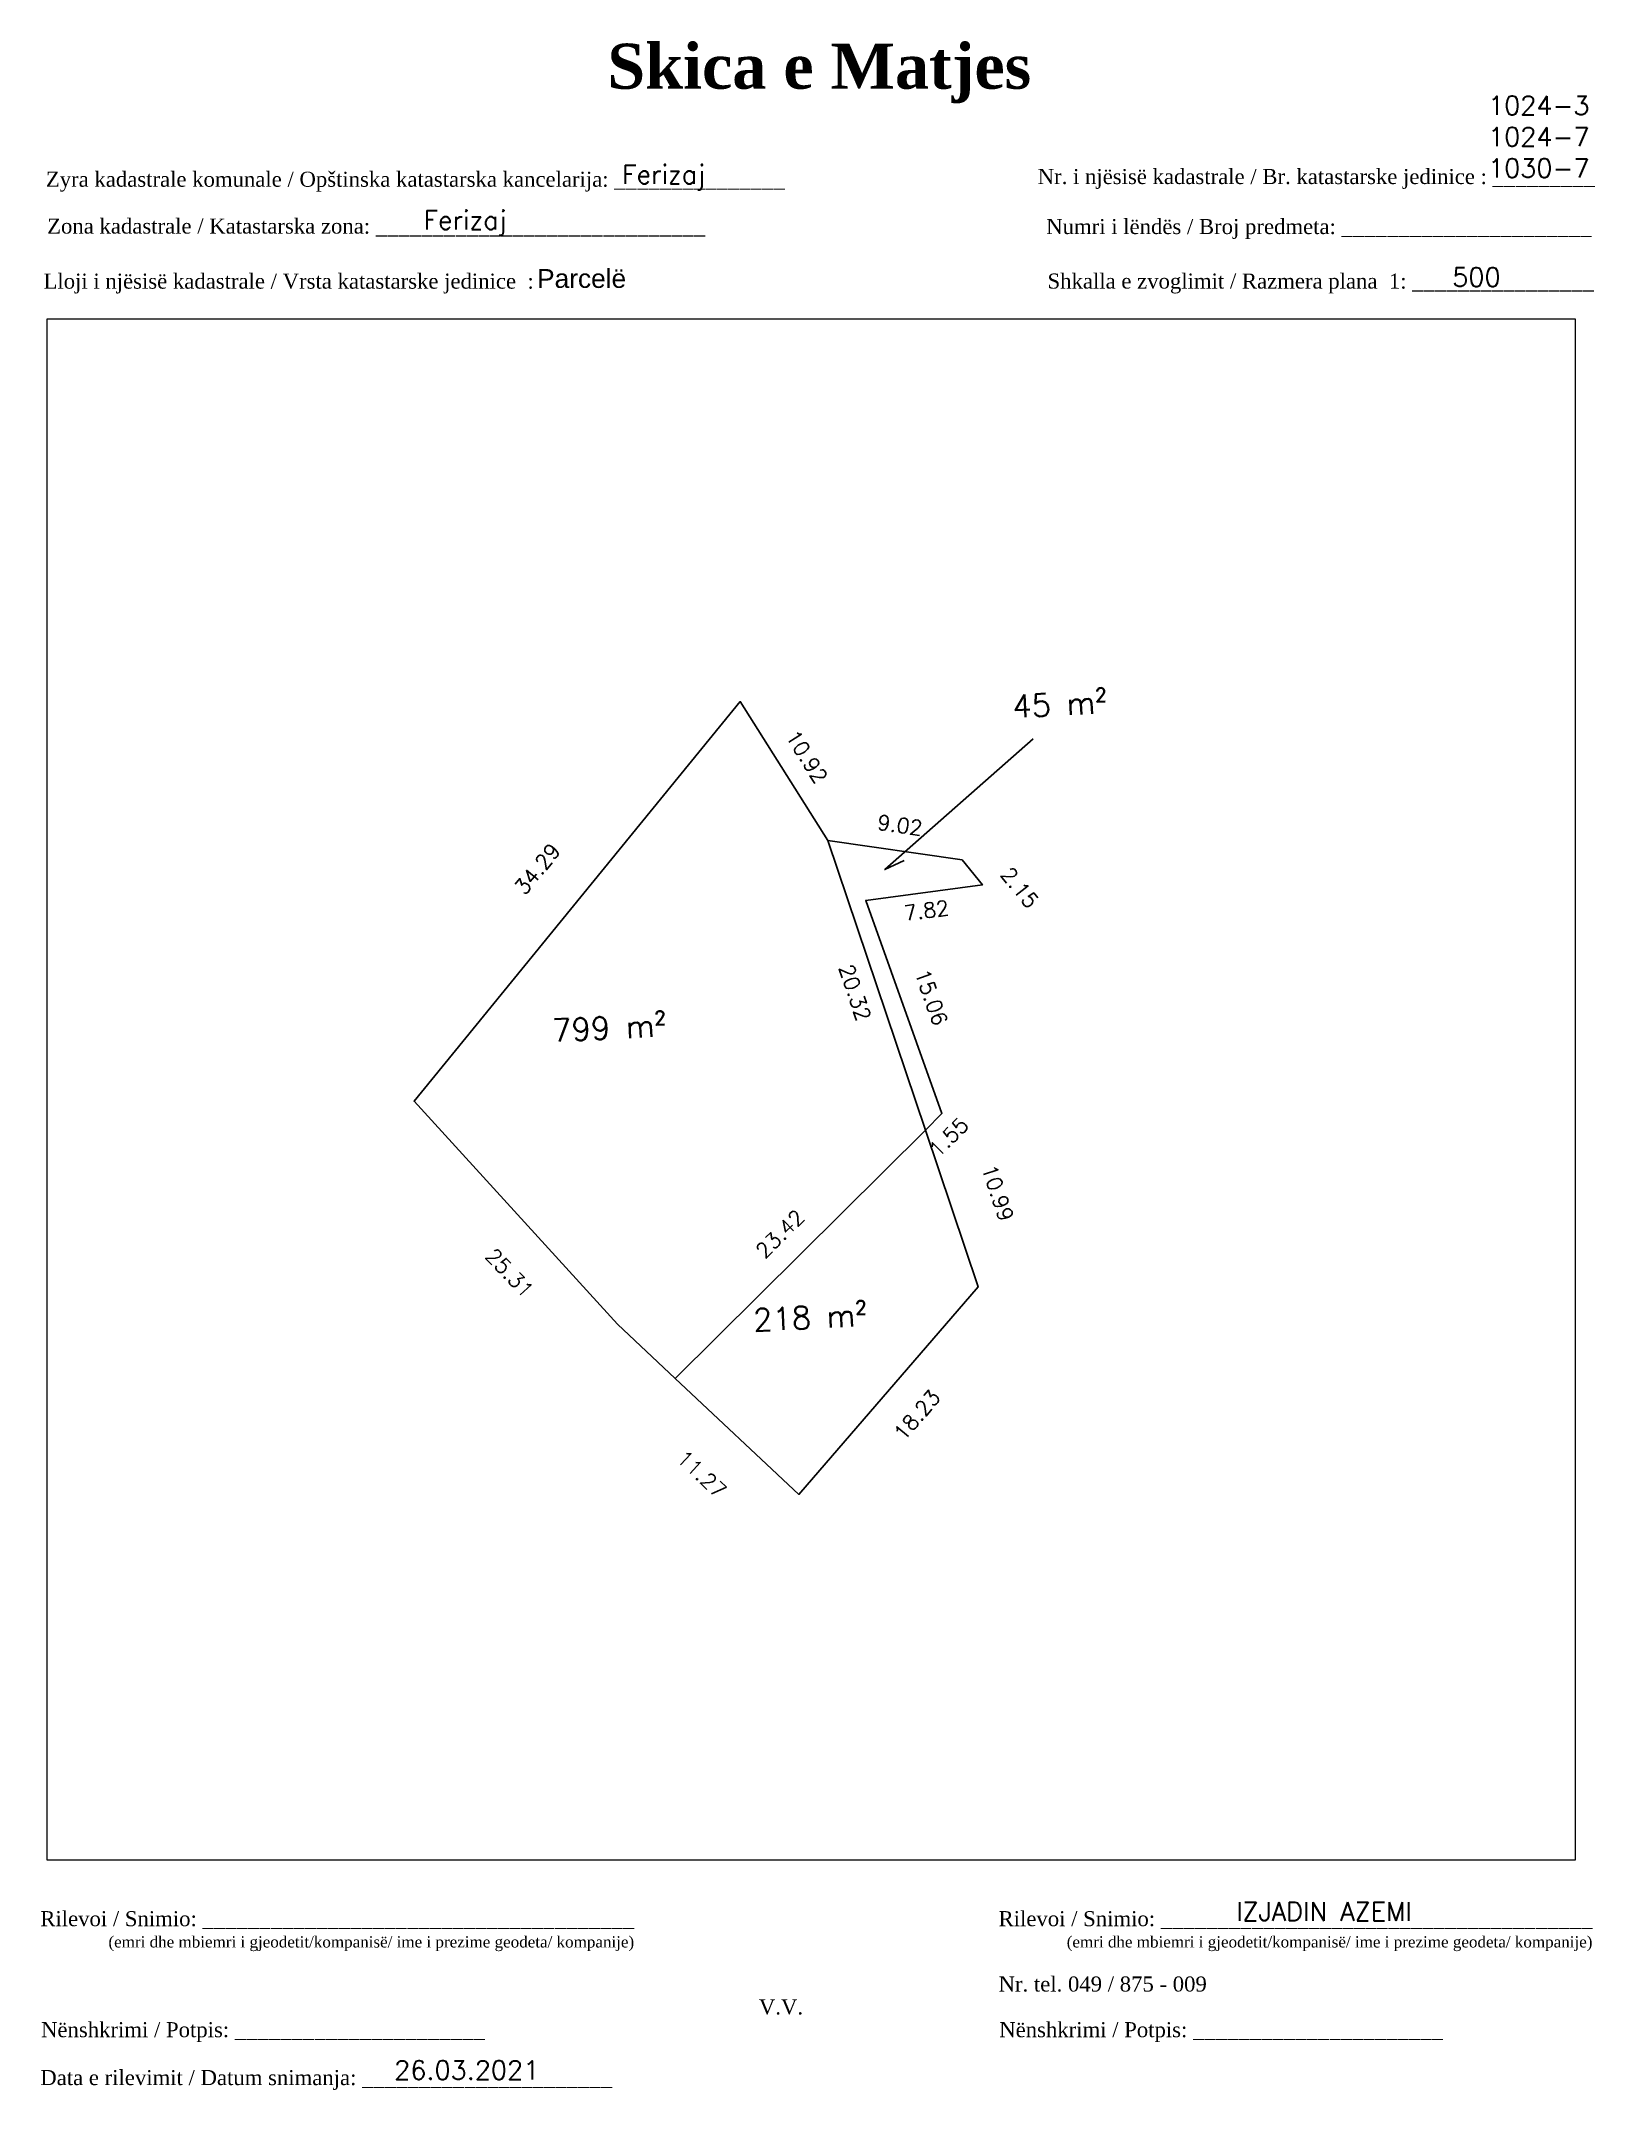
# Paper-space layout 'Skica e Matjes' of a CAD drawing. Header units: metres, sheet in millimetres. Extents: x 1 to 208, y 4 to 276.
# The model-space entities are those that its viewports show. They can reach past a viewport. Long polylines and large blocks are cut down to what shows.
import ezdxf

# ---------------------------------------------------------------- set-up
doc = ezdxf.new("R2010")
doc.units = ezdxf.units.M
doc.layers.add('Korniza_txt', color=250, linetype='Continuous')
doc.styles.get("Standard").update_dxf_attribs({"font": 'simplex.shx'})
doc.dimstyles.get("Standard").update_dxf_attribs({"dimtxt": 1, "dimasz": 0.18, "dimexe": 0.18, "dimexo": 0.0625, "dimgap": 0.09, "dimtad": 0, "dimzin": 0, "dimdsep": 46, "dimtxsty": 'Standard', "dimcen": 0.09, "dimse1": 1, "dimse2": 1, "dimsd1": 1, "dimsd2": 1, "dimadec": 0, "dimazin": 0, "dimtfac": 1, "dimtofl": 0, "dimtmove": 0, "dimatfit": 3, "dimfxl": 1, "dimtolj": 1, "dimtzin": 0, "dimarcsym": 0})

# ---------------------------------------------------------------- blocks, each defined once
blk = doc.blocks.new('*D102')
at = {"layer": 'Defpoints', "color": 0, "transparency": 16777216}
for p in [(7512594.33, 4691755.79), (7512596.99, 4691753.63), (7512575.31, 4691727.05)]:
    blk.add_point(p, dxfattribs=at)
at = {"color": 0, "transparency": 16777216, "insert": (7512583.5, 4691742.5), "char_height": 1, "attachment_point": 5, "rotation": 50.7988}
blk.add_mtext('\\A1;34.29', dxfattribs=at)
blk = doc.blocks.new('*D103')
at = {"layer": 'Defpoints', "color": 0, "transparency": 16777216}
for p in [(7512596.99, 4691753.63), (7512604.32, 4691745.34), (7512602.81, 4691744.39)]:
    blk.add_point(p, dxfattribs=at)
at = {"color": 0, "transparency": 16777216, "insert": (7512601.41, 4691749.96), "char_height": 1, "attachment_point": 5, "rotation": 302.2201}
blk.add_mtext('\\A1;10.92', dxfattribs=at)
blk = doc.blocks.new('*D104')
at = {"layer": 'Defpoints', "color": 0, "transparency": 16777216}
for p in [(7512602.81, 4691744.39), (7512609.3, 4691725.13), (7512607.87, 4691724.65)]:
    blk.add_point(p, dxfattribs=at)
at = {"color": 0, "transparency": 16777216, "insert": (7512604.62, 4691734.28), "char_height": 1, "attachment_point": 5, "rotation": 288.6186}
blk.add_mtext('\\A1;20.32', dxfattribs=at)
blk = doc.blocks.new('*D105')
at = {"layer": 'Defpoints', "color": 0, "transparency": 16777216}
for p in [(7512613.09, 4691741.44), (7512605.34, 4691740.41), (7512613.25, 4691740.25)]:
    blk.add_point(p, dxfattribs=at)
at = {"color": 0, "transparency": 16777216, "insert": (7512609.37, 4691739.74), "char_height": 1, "attachment_point": 5, "rotation": 7.5632}
blk.add_mtext('\\A1;7.82', dxfattribs=at)
blk = doc.blocks.new('*D106')
at = {"layer": 'Defpoints', "color": 0, "transparency": 16777216}
for p in [(7512602.81, 4691744.39), (7512611.98, 4691744.78), (7512611.74, 4691743.11)]:
    blk.add_point(p, dxfattribs=at)
at = {"color": 0, "transparency": 16777216, "insert": (7512607.61, 4691745.41), "char_height": 1, "attachment_point": 5, "rotation": 351.8492}
blk.add_mtext('\\A1;9.02', dxfattribs=at)
blk = doc.blocks.new('*D107')
at = {"layer": 'Defpoints', "color": 0, "transparency": 16777216}
for p in [(7512611.74, 4691743.11), (7512614.5, 4691742.58), (7512613.09, 4691741.44)]:
    blk.add_point(p, dxfattribs=at)
at = {"color": 0, "transparency": 16777216, "insert": (7512615.57, 4691741.26), "char_height": 1, "attachment_point": 5, "rotation": 308.8972}
blk.add_mtext('\\A1;2.15', dxfattribs=at)
blk = doc.blocks.new('*D108')
at = {"layer": 'Defpoints', "color": 0, "transparency": 16777216}
for p in [(7512605.34, 4691740.41), (7512610.4, 4691726.23), (7512612.22, 4691726.88)]:
    blk.add_point(p, dxfattribs=at)
at = {"color": 0, "transparency": 16777216, "insert": (7512609.69, 4691733.97), "char_height": 1, "attachment_point": 5, "rotation": 289.6385}
blk.add_mtext('\\A1;15.06', dxfattribs=at)
blk = doc.blocks.new('*D109')
at = {"layer": 'Defpoints', "color": 0, "transparency": 16777216}
for p in [(7512609.3, 4691725.13), (7512615.86, 4691715.75), (7512612.8, 4691714.72)]:
    blk.add_point(p, dxfattribs=at)
at = {"color": 0, "transparency": 16777216, "insert": (7512614.11, 4691720.96), "char_height": 1, "attachment_point": 5, "rotation": 288.6164}
blk.add_mtext('\\A1;10.99', dxfattribs=at)
blk = doc.blocks.new('*D110')
at = {"layer": 'Defpoints', "color": 0, "transparency": 16777216}
for p in [(7512612.8, 4691714.72), (7512600.89, 4691700.92), (7512602.78, 4691699.29)]:
    blk.add_point(p, dxfattribs=at)
at = {"color": 0, "transparency": 16777216, "insert": (7512608.74, 4691706.19), "char_height": 1, "attachment_point": 5, "rotation": 49.2078}
blk.add_mtext('\\A1;18.23', dxfattribs=at)
blk = doc.blocks.new('*D111')
at = {"layer": 'Defpoints', "color": 0, "transparency": 16777216}
for p in [(7512592.68, 4691708.63), (7512590.32, 4691706.12), (7512600.89, 4691700.92)]:
    blk.add_point(p, dxfattribs=at)
at = {"color": 0, "transparency": 16777216, "insert": (7512594.43, 4691702.26), "char_height": 1, "attachment_point": 5, "rotation": 316.8196}
blk.add_mtext('\\A1;11.27', dxfattribs=at)
blk = doc.blocks.new('*D112')
at = {"layer": 'Defpoints', "color": 0, "transparency": 16777216}
for p in [(7512575.31, 4691727.05), (7512572.98, 4691724.85), (7512592.67, 4691708.63)]:
    blk.add_point(p, dxfattribs=at)
at = {"color": 0, "transparency": 16777216, "insert": (7512581.66, 4691715.64), "char_height": 1, "attachment_point": 5, "rotation": 313.3033}
blk.add_mtext('\\A1;25.31', dxfattribs=at)
blk = doc.blocks.new('*D113')
at = {"layer": 'Defpoints', "color": 0, "transparency": 16777216}
for p in [(7512607.95, 4691726.49), (7512609.3, 4691725.13), (7512592.67, 4691708.63)]:
    blk.add_point(p, dxfattribs=at)
at = {"color": 0, "transparency": 16777216, "insert": (7512599.64, 4691718.24), "char_height": 1, "attachment_point": 5, "rotation": 44.7959}
blk.add_mtext('\\A1;23.42', dxfattribs=at)
blk = doc.blocks.new('*D114')
at = {"layer": 'Defpoints', "color": 0, "transparency": 16777216}
for p in [(7512610.4, 4691726.23), (7512609.3, 4691725.13), (7512611.4, 4691725.22)]:
    blk.add_point(p, dxfattribs=at)
at = {"color": 0, "transparency": 16777216, "insert": (7512610.85, 4691724.67), "char_height": 1, "attachment_point": 5, "rotation": 44.8174}
blk.add_mtext('\\A1;1.55', dxfattribs=at)

msp = doc.modelspace()

# ---------------------------------------------------------------- linework, layer by layer
at = {"flags": 128}
for points in [[(7512592.675, 4691708.63), (7512609.297, 4691725.134), (7512602.81, 4691744.389), (7512596.988, 4691753.627), (7512575.313, 4691727.052), (7512588.828, 4691712.241)], [(7512592.675, 4691708.63), (7512600.892, 4691700.919), (7512612.804, 4691714.723), (7512609.297, 4691725.134)]]:
    msp.add_lwpolyline(points, close=True, dxfattribs=at)
for points in [[(7512616.466, 4691751.156), (7512606.599, 4691742.454), (7512607.891, 4691743.049)], [(7512602.81, 4691744.389), (7512611.74, 4691743.11), (7512613.089, 4691741.438), (7512605.339, 4691740.409), (7512610.399, 4691726.229), (7512609.297, 4691725.134), (7512602.81, 4691744.389)]]:
    msp.add_lwpolyline(points, dxfattribs=at)

# ---------------------------------------------------------------- texts
for s, p in [('45 m²', (7512615.118, 4691752.548)), ('799 m²', (7512584.531, 4691731.002)), ('218 m²', (7512597.883, 4691711.749))]:
    msp.add_text(s, height=1.5, rotation=2.85959).set_placement(p)

# ---------------------------------------------------------------- dimensions: what is measured, and where the dimension line sits
for p1, p2, distance, picture, middle in [((7512575.313, 4691727.052), (7512596.988, 4691753.627), 3.425, '*D102', (7512583.496, 4691742.504)), ((7512596.988, 4691753.627), (7512602.81, 4691744.389), 1.781, '*D103', (7512601.406, 4691749.958)), ((7512602.81, 4691744.389), (7512609.297, 4691725.134), -1.508, '*D104', (7512604.624, 4691734.28)), ((7512605.339, 4691740.409), (7512613.089, 4691741.438), -1.198, '*D105', (7512609.372, 4691739.736)), ((7512605.339, 4691740.409), (7512610.399, 4691726.229), 1.935, '*D108', (7512609.692, 4691733.969)), ((7512592.675, 4691708.63), (7512575.313, 4691727.052), 3.212, '*D112', (7512581.657, 4691715.638)), ((7512592.675, 4691708.63), (7512609.297, 4691725.134), 1.912, '*D113', (7512599.639, 4691718.239)), ((7512609.297, 4691725.134), (7512612.804, 4691714.723), 3.224, '*D109', (7512614.106, 4691720.958)), ((7512612.804, 4691714.723), (7512600.892, 4691700.919), 2.494, '*D110', (7512608.736, 4691706.191)), ((7512600.892, 4691700.919), (7512592.675, 4691708.63), 3.442, '*D111', (7512594.428, 4691702.265))]:
    dim = msp.add_aligned_dim(p1=p1, p2=p2, distance=distance, dimstyle='Standard')
    dim.commit()
    dim.dimension.update_dxf_attribs({"geometry": picture, "text_midpoint": middle})
for base, p1, p2, angle, picture, middle in [((7512611.979, 4691744.78), (7512602.81, 4691744.389), (7512611.74, 4691743.11), 351.84924, '*D106', (7512607.606, 4691745.406)), ((7512614.501, 4691742.577), (7512611.74, 4691743.11), (7512613.089, 4691741.438), 308.89722, '*D107', (7512615.568, 4691741.255)), ((7512611.401, 4691725.22), (7512609.297, 4691725.134), (7512610.399, 4691726.229), 44.81745, '*D114', (7512610.85, 4691724.673))]:
    dim = msp.add_linear_dim(base=base, p1=p1, p2=p2, angle=angle, dimstyle='Standard')
    dim.commit()
    dim.dimension.update_dxf_attribs({"geometry": picture, "text_midpoint": middle, "dimtype": 161})

psp = doc.layouts.new('Skica e Matjes')

# ---------------------------------------------------------------- texts
at = {"layer": 'Korniza_txt'}
for s, insert, char_height, width, attachment_point in [('\\pi98.847;{\\fBook Antiqua|b1|i0|c0|p18;\\H1.333x;Skica e Matjes}', (55.31, 267.66), 4.5, 191.8237, 8), ('1024-3\\P1024-7\\P1030-7', (193.65, 268.64), 2.5, 29.4868, 1), ('Ferizaj', (78.51, 259.47), 2.5, 29.4868, 1), ('{\\fTimes New Roman|b0|i0|c0|p18;Nr. i njësisë kadastrale / Br. katastarske jedinice : _________}', (133.78, 258.94), 2, 98.5379, 1), ('{\\fTimes New Roman|b0|i0|c0|p18; Zyra kadastrale komunale / Opštinska katastarska kancelarija: _______________}', (1.15, 258.58), 2, 114.6874, 1), ('Ferizaj', (52.12, 253.41), 2.5, 38.4326, 1), ('{\\fTimes New Roman|b0|i0|c0|p18; Zona kadastrale / Katastarska zona: _____________________________}', (1.32, 252.35), 2, 87.8278, 1), ('{\\fTimes New Roman|b0|i0|c0|p18; Numri i lëndës / Broj predmeta: ______________________}', (134.16, 252.29), 2, 83.344, 1), ('{\\fArial|b0|i0|c0|p34;Parcelë}', (67.22, 245.63), 2.5, 29.4868, 1), ('500', (188.9, 245.82), 2.5, 29.4868, 1), ('{\\fTimes New Roman|b0|i0|c0|p18; Lloji i njësisë kadastrale / Vrsta katastarske jedinice  : }', (0.84, 245.03), 2, 108.0893, 1), ('{\\fTimes New Roman|b0|i0|c0|p18; Shkalla e zvoglimit / Razmera plana  1: ________________}', (134.33, 245.04), 2, 98.5379, 1), ('{\\fTimes New Roman|b0|i0|c0|p18; Rilevoi / Snimio: ______________________________________\\P             \\H0.75x;(emri dhe mbiemri i gjeodetit/kompanisë/ ime i prezime geodeta/ kompanije)}', (0.41, 27.3), 2, 87.3883, 1), ('{\\fTimes New Roman|b0|i0|c0|p18; Rilevoi / Snimio: ______________________________________\\P             \\H0.75x;(emri dhe mbiemri i gjeodetit/kompanisë/ ime i prezime geodeta/ kompanije)}', (127.82, 27.3), 2, 87.3883, 1), ('IZJADIN AZEMI', (160.16, 28.51), 2.5, 41.9482, 1), ('{\\fTimes New Roman|b0|i0|c0|p18; Nr. tel. 049 / 875 - 009                       }', (127.82, 18.61), 2, 83.344, 1), ('{\\fTimes New Roman|b0|i0|c0|p18;V.V.                                 }', (96.71, 15.56), 2, 9.4297, 1), ('{\\fTimes New Roman|b0|i0|c0|p18; Nënshkrimi / Potpis: ______________________\\P                                 }', (0.51, 12.54), 2, 83.344, 1), ('{\\fTimes New Roman|b0|i0|c0|p18; Nënshkrimi / Potpis: ______________________\\P                                 }', (127.91, 12.54), 2, 83.344, 1), ('{\\fTimes New Roman|b0|i0|c0|p18; Data e rilevimit / Datum snimanja: ______________________\\P                                 }', (0.41, 6.17), 2, 83.344, 1), ('26.03.2021', (48.22, 7.41), 2.5, 29.4868, 1)]:
    psp.add_mtext(s, dxfattribs=dict(at, insert=insert, char_height=char_height, width=width, attachment_point=attachment_point))

# ---------------------------------------------------------------- viewports
at = {"layer": '0', "view_target_point": (370776.427, 310629.57)}
psp.add_viewport(center=(103.65, 136.55), size=(203.27, 204.865), view_center_point=(7141825.274, 4381098.267), view_height=102.4327, dxfattribs=at)

doc.saveas('drawing.dxf')
